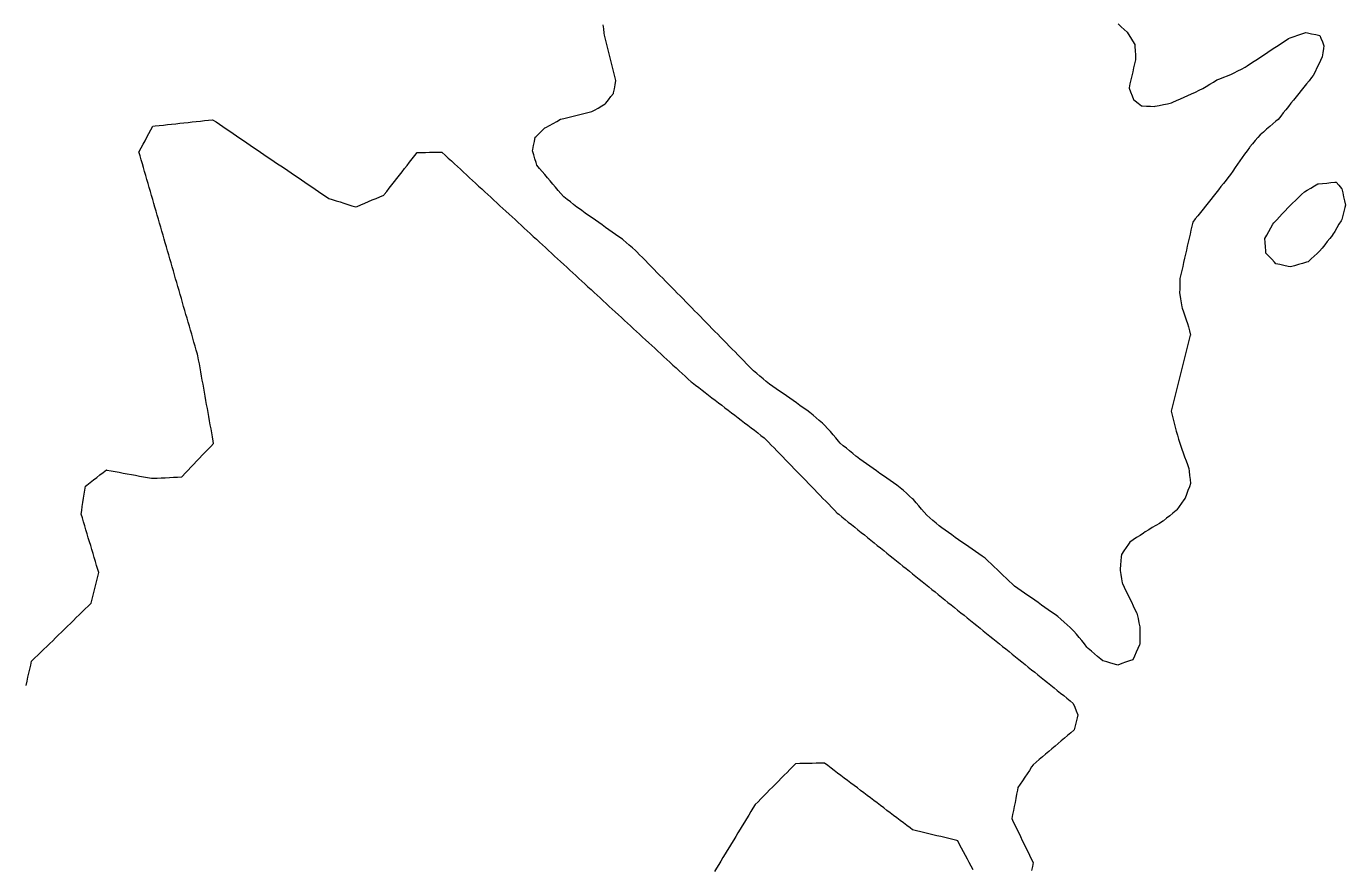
# Model space of a CAD drawing. Header units: millimetres. Extents: x 0 to 2762, y 6 to 2482.
# Drawn here: x 448.7 to 768.2, y 703.8 to 908.1 of the extents above; entities that cross this region are included whole.
import ezdxf

# ---------------------------------------------------------------- set-up
doc = ezdxf.new("R2010")
doc.units = ezdxf.units.MM
for name, color, linetype in [('ALL_HOLES', 1, 'Continuous'), ('ALL_ISLANDS', 7, 'Continuous'), ('OUTLINE_ISLAND_01', 7, 'Continuous'), ('OUTLINE_ISLAND_01_HOLE_116', 1, 'Continuous'), ('OUTLINE_ISLAND_01_HOLE_38', 1, 'Continuous')]:
    doc.layers.add(name, color=color, linetype=linetype)

msp = doc.modelspace()

# ---------------------------------------------------------------- linework, layer by layer
at = {"layer": 'ALL_HOLES'}
msp.add_lwpolyline([(713.1118, 908.7427), (713.8489, 908.067), (714.586, 907.3912), (715.3231, 906.7154), (715.5688, 906.3142), (716.0909, 905.4613), (716.613, 904.6084), (717.1351, 903.7556), (717.1656, 903.2505), (717.2257, 902.2523), (717.2857, 901.2542), (717.3458, 900.256), (717.299, 900.0476), (717.0797, 899.072), (716.8603, 898.0963), (716.641, 897.1207), (716.4216, 896.1451), (716.2023, 895.1694), (715.9829, 894.1938), (715.7636, 893.2181), (715.7657, 893.2126), (716.1286, 892.2808), (716.4916, 891.349), (716.8545, 890.4172), (717.1999, 890.1423), (717.9825, 889.5197), (718.765, 888.8971), (718.9423, 888.8893), (719.9413, 888.8454), (720.9404, 888.8014), (721.9394, 888.7574), (722.1064, 888.792), (723.0856, 888.9947), (724.0649, 889.1974), (725.0441, 889.4001), (726.0233, 889.6028), (726.3684, 889.7598), (727.2786, 890.1738), (728.1889, 890.5878), (729.0992, 891.0018), (730.0094, 891.4158), (730.9197, 891.8298), (731.83, 892.2439), (732.7402, 892.6579), (733.6505, 893.0719), (734.4682, 893.5767), (735.3191, 894.1021), (736.1699, 894.6274), (737.0208, 895.1528), (737.7408, 895.4359), (738.6715, 895.8018), (739.6021, 896.1677), (740.5327, 896.5337), (741.2227, 896.89), (742.1111, 897.3489), (742.9996, 897.8079), (743.8881, 898.2668), (744.3654, 898.5825), (745.1994, 899.1342), (746.0335, 899.6859), (746.8675, 900.2376), (747.7016, 900.7893), (748.5356, 901.341), (749.3697, 901.8926), (750.2037, 902.4443), (751.0378, 902.996), (751.8718, 903.5477), (752.7059, 904.0994), (753.5399, 904.6511), (754.374, 905.2028), (754.7784, 905.3463), (755.7209, 905.6806), (756.6633, 906.015), (757.6058, 906.3494), (758.5482, 906.6837), (759.0051, 906.581), (759.9808, 906.3617), (760.9564, 906.1424), (761.9321, 905.9231), (762.195, 905.292), (762.5795, 904.3689), (762.9641, 903.4457), (762.8589, 902.7566), (762.708, 901.768), (762.5571, 900.7795), (762.5501, 900.7649), (762.1158, 899.8642), (761.6814, 898.9635), (761.247, 898.0627), (760.8127, 897.162), (760.3783, 896.2613), (759.974, 895.7558), (759.3493, 894.975), (758.7246, 894.1941), (758.0999, 893.4132), (757.4752, 892.6323), (756.8505, 891.8515), (756.2258, 891.0706), (755.6012, 890.2897), (754.9765, 889.5088), (754.3518, 888.728), (753.7271, 887.9471), (753.1024, 887.1662), (752.4777, 886.3853), (751.853, 885.6045), (751.3302, 885.1558), (750.5713, 884.5046), (749.8125, 883.8534), (749.0536, 883.2021), (748.2947, 882.5509), (747.5358, 881.8997), (746.9483, 881.2187), (746.295, 880.4615), (745.6418, 879.7044), (744.9885, 878.9472), (744.8997, 878.8212), (744.3236, 878.0038), (743.7475, 877.1864), (743.1714, 876.369), (742.5953, 875.5517), (742.0192, 874.7343), (741.4431, 873.9169), (740.867, 873.0995), (740.2909, 872.2821), (739.7148, 871.4648), (739.2554, 870.8846), (738.6346, 870.1007), (738.0138, 869.3167), (737.3929, 868.5328), (736.7721, 867.7488), (736.1513, 866.9649), (735.5305, 866.1809), (734.9097, 865.3969), (734.2889, 864.613), (733.668, 863.829), (733.0472, 863.0451), (732.4264, 862.2611), (731.8056, 861.4772), (731.1848, 860.6932), (730.9698, 859.7467), (730.7483, 858.7715), (730.5269, 857.7964), (730.3054, 856.8212), (730.0839, 855.846), (729.8625, 854.8709), (729.641, 853.8957), (729.4195, 852.9205), (729.198, 851.9454), (728.9766, 850.9702), (728.7551, 849.995), (728.5336, 849.0199), (728.3122, 848.0447), (728.0907, 847.0695), (728.077, 846.5914), (728.0484, 845.5918), (728.0198, 844.5922), (727.9912, 843.5926), (728.061, 843.1575), (728.2195, 842.1701), (728.3779, 841.1828), (728.5364, 840.1954), (728.6348, 839.91), (728.9609, 838.9647), (729.287, 838.0193), (729.613, 837.074), (729.9391, 836.1286), (730.1374, 835.3107), (730.373, 834.3389), (730.6086, 833.367), (730.5946, 833.3109), (730.3515, 832.3409), (730.1084, 831.3709), (729.8653, 830.4009), (729.6222, 829.4309), (729.3792, 828.4608), (729.1361, 827.4908), (728.893, 826.5208), (728.6499, 825.5508), (728.4069, 824.5808), (728.1638, 823.6108), (727.9207, 822.6408), (727.6776, 821.6708), (727.4345, 820.7008), (727.1915, 819.7308), (726.9484, 818.7608), (726.7053, 817.7908), (726.4622, 816.8208), (726.2191, 815.8508), (725.9761, 814.8808), (726.2082, 813.9781), (726.4572, 813.0096), (726.7063, 812.0411), (726.9553, 811.0726), (727.2044, 810.1041), (727.4535, 809.1356), (727.7025, 808.1671), (727.8949, 807.6202), (728.2266, 806.6768), (728.5584, 805.7335), (728.8902, 804.7901), (729.2219, 803.8468), (729.5537, 802.9034), (729.8855, 801.96), (730.2172, 801.0167), (730.2945, 800.351), (730.4097, 799.3577), (730.525, 798.3643), (730.6402, 797.371), (730.3625, 796.6146), (730.0178, 795.6758), (729.6731, 794.7371), (729.3285, 793.7984), (729.0449, 793.4051), (728.4599, 792.594), (727.875, 791.7829), (727.2901, 790.9719), (727.1662, 790.8689), (726.3971, 790.2297), (725.6281, 789.5905), (724.859, 788.9513), (724.09, 788.3121), (723.957, 788.2328), (723.0981, 787.7206), (722.2393, 787.2084), (721.3804, 786.6963), (720.5215, 786.1841), (719.6626, 785.6719), (719.2405, 785.3878), (718.4109, 784.8294), (717.5813, 784.271), (716.7517, 783.7127), (715.9221, 783.1543), (715.6155, 782.7025), (715.0538, 781.8752), (714.4922, 781.0478), (713.9306, 780.2204), (713.8751, 779.6375), (713.7802, 778.642), (713.6854, 777.6465), (713.5906, 776.651), (713.6429, 776.2947), (713.7881, 775.3053), (713.9333, 774.3159), (714.0785, 773.3265), (714.1444, 773.1902), (714.5799, 772.29), (715.0153, 771.3898), (715.4507, 770.4895), (715.8862, 769.5893), (716.3216, 768.6891), (716.7571, 767.7889), (717.1925, 766.8887), (717.6279, 765.9885), (717.7137, 765.6162), (717.9382, 764.6417), (718.1628, 763.6673), (718.3873, 762.6928), (718.3878, 762.5015), (718.3906, 761.5015), (718.3933, 760.5015), (718.396, 759.5015), (718.3988, 758.5015), (718.3131, 758.3164), (717.8931, 757.4089), (717.473, 756.5014), (717.053, 755.5939), (716.633, 754.6864), (715.8699, 754.4139), (714.9281, 754.0776), (713.9864, 753.7413), (713.0446, 753.405), (712.2713, 753.6168), (711.3068, 753.881), (710.3423, 754.1451), (709.3778, 754.4092), (708.917, 754.7977), (708.1524, 755.4422), (707.3878, 756.0867), (706.6232, 756.7312), (705.8586, 757.3757), (705.5523, 757.756), (704.925, 758.5348), (704.2977, 759.3136), (703.6704, 760.0924), (703.0431, 760.8712), (702.4158, 761.65), (702.2366, 761.8118), (701.4943, 762.4819), (700.7521, 763.152), (700.0098, 763.8222), (699.2676, 764.4923), (698.5254, 765.1624), (697.8306, 765.6491), (697.0116, 766.2229), (696.1926, 766.7967), (695.3736, 767.3704), (694.5546, 767.9442), (693.7356, 768.518), (692.9166, 769.0917), (692.0975, 769.6655), (691.2785, 770.2393), (690.4595, 770.813), (689.6405, 771.3868), (688.8215, 771.9606), (688.0025, 772.5344), (687.4285, 773.0775), (686.7022, 773.7649), (685.9759, 774.4523), (685.2496, 775.1397), (684.5233, 775.827), (683.797, 776.5144), (683.0707, 777.2018), (682.3444, 777.8892), (681.6181, 778.5765), (680.8918, 779.2639), (680.2035, 779.7464), (679.3847, 780.3205), (678.5659, 780.8946), (677.7471, 781.4686), (676.9283, 782.0427), (676.1094, 782.6168), (675.2906, 783.1908), (674.4718, 783.7649), (673.653, 784.339), (672.8342, 784.913), (672.0154, 785.4871), (671.1966, 786.0612), (670.3778, 786.6352), (669.7867, 787.1373), (669.0245, 787.7847), (668.2623, 788.4321), (667.5002, 789.0795), (666.738, 789.7269), (666.1531, 790.4192), (665.5078, 791.1831), (664.8625, 791.947), (664.2171, 792.7109), (663.5718, 793.4748), (663.3257, 793.6945), (662.5798, 794.3605), (661.8338, 795.0265), (661.0878, 795.6925), (660.3419, 796.3585), (660.3244, 796.371), (659.5094, 796.9504), (658.6943, 797.5299), (657.8793, 798.1093), (657.0643, 798.6887), (656.2493, 799.2682), (655.4343, 799.8476), (654.6193, 800.4271), (653.8043, 801.0065), (652.9892, 801.5859), (652.1742, 802.1654), (651.3592, 802.7448), (650.5442, 803.3243), (649.7292, 803.9037), (649.62, 803.9947), (648.8516, 804.6347), (648.0833, 805.2747), (647.3149, 805.9147), (646.5465, 806.5547), (645.7782, 807.1947), (645.3603, 807.6813), (644.7089, 808.44), (644.0574, 809.1987), (643.4059, 809.9574), (642.7545, 810.716), (642.103, 811.4747), (641.4957, 812.0017), (640.7405, 812.6572), (639.9853, 813.3126), (639.23, 813.9681), (638.4748, 814.6236), (637.6842, 815.176), (636.8646, 815.7489), (636.0449, 816.3217), (635.2252, 816.8945), (634.4055, 817.4673), (633.5858, 818.0402), (632.7662, 818.613), (631.9465, 819.1858), (631.1268, 819.7586), (630.3071, 820.3314), (629.4874, 820.9043), (628.6678, 821.4771), (628.651, 821.491), (627.8807, 822.1287), (627.1104, 822.7663), (626.3401, 823.404), (625.5698, 824.0417), (624.7995, 824.6794), (624.5183, 824.9663), (623.8185, 825.6806), (623.1187, 826.3949), (622.4188, 827.1092), (621.719, 827.8235), (621.0191, 828.5378), (620.3193, 829.2521), (619.6195, 829.9664), (618.9196, 830.6807), (618.2198, 831.395), (617.5199, 832.1093), (616.8201, 832.8236), (616.1203, 833.5379), (615.4204, 834.2522), (614.7206, 834.9665), (614.0207, 835.6808), (613.3209, 836.3951), (612.6211, 837.1094), (611.9212, 837.8237), (611.2214, 838.538), (610.5215, 839.2523), (609.8217, 839.9666), (609.1219, 840.6809), (608.422, 841.3952), (607.7222, 842.1095), (607.0223, 842.8238), (606.3225, 843.5381), (605.6227, 844.2524), (604.9228, 844.9667), (604.223, 845.681), (603.5231, 846.3953), (602.8233, 847.1096), (602.1235, 847.8239), (601.4236, 848.5382), (600.7238, 849.2525), (600.0239, 849.9668), (599.3241, 850.6811), (598.6243, 851.3954), (597.9244, 852.1097), (597.2246, 852.824), (596.5247, 853.5383), (596.2073, 853.8157), (595.4544, 854.4738), (594.7014, 855.1318), (593.9484, 855.7899), (593.1955, 856.448), (593.0328, 856.5631), (592.2166, 857.1409), (591.4004, 857.7187), (590.5842, 858.2964), (589.768, 858.8742), (588.9518, 859.452), (588.1356, 860.0297), (587.3194, 860.6075), (586.5032, 861.1853), (585.687, 861.763), (584.8708, 862.3408), (584.0546, 862.9186), (583.2384, 863.4963), (582.4222, 864.0741), (582.0304, 864.3779), (581.2402, 864.9906), (580.4499, 865.6034), (579.6597, 866.2162), (578.8694, 866.829), (578.8135, 866.8946), (578.1653, 867.6561), (577.517, 868.4175), (576.8687, 869.1789), (576.2205, 869.9403), (575.5722, 870.7017), (574.924, 871.4631), (574.2757, 872.2246), (573.6274, 872.986), (572.9792, 873.7474), (572.3309, 874.5088), (572.146, 875.1262), (571.859, 876.0842), (571.5721, 877.0421), (571.2852, 878.0001), (571.3508, 878.3225), (571.5505, 879.3023), (571.7501, 880.2822), (571.9497, 881.2621), (572.1252, 881.4325), (572.8427, 882.1291), (573.5602, 882.8257), (574.2776, 883.5223), (574.5293, 883.6638), (575.4011, 884.1538), (576.2728, 884.6438), (577.1445, 885.1338), (578.0162, 885.6238), (578.8416, 885.8256), (579.8129, 886.0631), (580.7843, 886.3007), (581.7557, 886.5382), (582.7271, 886.7757), (583.6985, 887.0132), (584.6699, 887.2508), (585.6412, 887.4883), (586.3018, 887.8651), (587.1705, 888.3605), (588.0391, 888.856), (588.9077, 889.3514), (589.054, 889.5399), (589.6671, 890.3299), (590.2803, 891.1198), (590.8934, 891.9098), (590.9203, 892.0536), (591.1041, 893.0366), (591.2879, 894.0196), (591.4716, 895.0025), (591.3775, 895.3753), (591.1326, 896.3448), (590.8878, 897.3144), (590.6429, 898.284), (590.398, 899.2535), (590.1531, 900.2231), (589.9083, 901.1926), (589.6634, 902.1622), (589.4185, 903.1317), (589.1736, 904.1013), (588.9288, 905.0708), (588.6839, 906.0404), (588.6272, 906.5368), (588.5137, 907.5303), (588.4001, 908.5238)], dxfattribs=at)
msp.add_lwpolyline([(765.936, 870.4124), (766.5819, 869.649), (767.2279, 868.8856), (767.2609, 868.75), (767.4975, 867.7784), (767.734, 866.8068), (767.9706, 865.8352), (768.2072, 864.8636), (768.0403, 864.2247), (767.7876, 863.2572), (767.5349, 862.2897), (767.2821, 861.3221), (767.1152, 861.0419), (766.6034, 860.1828), (766.0916, 859.3237), (765.5798, 858.4646), (765.068, 857.6055), (765.0239, 857.5505), (764.3987, 856.77), (763.7734, 855.9896), (763.1481, 855.2092), (762.5229, 854.4288), (761.8976, 853.6484), (761.3475, 853.1494), (760.6068, 852.4775), (759.8661, 851.8057), (759.1255, 851.1338), (758.7005, 851.0065), (757.7425, 850.7195), (756.7846, 850.4325), (755.8267, 850.1455), (754.8687, 849.8585), (754.2539, 849.9954), (753.2778, 850.2127), (752.3017, 850.4299), (751.3256, 850.6472), (750.9924, 850.994), (750.2996, 851.7151), (749.6068, 852.4363), (748.914, 853.1574), (748.8685, 853.7533), (748.7924, 854.7504), (748.7162, 855.7474), (748.64, 856.7445), (749.0949, 857.5642), (749.5802, 858.4385), (750.0655, 859.3129), (750.5508, 860.1872), (750.8525, 860.518), (751.5263, 861.2569), (752.2001, 861.9958), (752.8739, 862.7347), (753.5477, 863.4736), (754.2215, 864.2125), (754.6283, 864.6056), (755.3474, 865.3005), (756.0665, 865.9955), (756.7855, 866.6904), (757.5046, 867.3853), (758.2237, 868.0802), (758.9037, 868.475), (759.7685, 868.9771), (760.6333, 869.4791), (761.4981, 869.9812), (761.6388, 869.9949), (762.6341, 870.0916), (763.6294, 870.1883), (764.6247, 870.285), (765.62, 870.3817)], close=True, dxfattribs=at)
at = {"layer": 'ALL_ISLANDS'}
for points in [[(448.6196, 748.4837), (448.843, 749.4585), (449.0663, 750.4332), (449.2897, 751.4079), (449.513, 752.3827), (449.7364, 753.3574), (449.9597, 754.3321), (450.0485, 754.4188), (450.7641, 755.1173), (451.4797, 755.8158), (452.1953, 756.5143), (452.9109, 757.2128), (453.6265, 757.9113), (454.3421, 758.6098), (455.0577, 759.3084), (455.7732, 760.0069), (456.4888, 760.7054), (457.2044, 761.4039), (457.92, 762.1024), (458.6356, 762.8009), (459.3512, 763.4994), (460.0668, 764.1979), (460.7824, 764.8965), (461.498, 765.595), (462.2136, 766.2935), (462.9292, 766.992), (463.6448, 767.6905), (464.3604, 768.389), (464.5226, 769.0332), (464.7668, 770.003), (465.011, 770.9727), (465.2551, 771.9424), (465.4993, 772.9122), (465.7435, 773.8819), (465.9876, 774.8516), (466.2318, 775.8214), (466.0002, 776.5884), (465.7111, 777.5457), (465.422, 778.503), (465.133, 779.4603), (464.8439, 780.4176), (464.5548, 781.3749), (464.2658, 782.3322), (463.9767, 783.2896), (463.6876, 784.2469), (463.3986, 785.2042), (463.1095, 786.1615), (462.8204, 787.1188), (462.5314, 788.0761), (462.2423, 789.0334), (461.9532, 789.9907), (462.0847, 790.842), (462.2373, 791.8303), (462.3899, 792.8186), (462.5425, 793.8068), (462.6951, 794.7951), (462.8477, 795.7834), (463.0003, 796.7717), (463.3329, 797.0262), (464.127, 797.6339), (464.9212, 798.2415), (465.7154, 798.8492), (466.5096, 799.4569), (467.3038, 800.0646), (468.0979, 800.6723), (468.2122, 800.6511), (469.1955, 800.4691), (470.1788, 800.2872), (471.1621, 800.1052), (472.1454, 799.9232), (473.1287, 799.7413), (474.112, 799.5593), (475.0953, 799.3773), (476.0786, 799.1954), (477.0619, 799.0134), (478.0452, 798.8314), (479.0285, 798.6494), (479.3272, 798.6634), (480.3261, 798.7099), (481.3251, 798.7564), (482.324, 798.8029), (483.3229, 798.8495), (484.3218, 798.896), (485.3207, 798.9425), (486.3196, 798.9891), (486.4645, 799.1416), (487.1532, 799.8667), (487.8418, 800.5918), (488.5305, 801.3169), (489.2192, 802.0419), (489.9078, 802.767), (490.5965, 803.4921), (491.2851, 804.2172), (491.9738, 804.9423), (492.6624, 805.6674), (493.3511, 806.3925), (494.0398, 807.1175), (493.938, 807.6855), (493.7616, 808.6698), (493.5852, 809.6542), (493.4088, 810.6385), (493.2324, 811.6228), (493.056, 812.6071), (492.8796, 813.5914), (492.7032, 814.5757), (492.5268, 815.5601), (492.3504, 816.5444), (492.174, 817.5287), (491.9976, 818.513), (491.8212, 819.4973), (491.6448, 820.4817), (491.4684, 821.466), (491.292, 822.4503), (491.1156, 823.4346), (490.9392, 824.4189), (490.7628, 825.4033), (490.5864, 826.3876), (490.4101, 827.3719), (490.2337, 828.3562), (490.1161, 828.7625), (489.8382, 829.7232), (489.5603, 830.6838), (489.2824, 831.6444), (489.0046, 832.605), (488.7267, 833.5656), (488.4488, 834.5262), (488.1709, 835.4868), (487.893, 836.4475), (487.6151, 837.4081), (487.3372, 838.3687), (487.0593, 839.3293), (486.7814, 840.2899), (486.5035, 841.2505), (486.2257, 842.2111), (485.9478, 843.1717), (485.6699, 844.1324), (485.392, 845.093), (485.1141, 846.0536), (484.8362, 847.0142), (484.5583, 847.9748), (484.2804, 848.9354), (484.0025, 849.896), (483.7247, 850.8566), (483.4468, 851.8173), (483.1689, 852.7779), (482.891, 853.7385), (482.6131, 854.6991), (482.3352, 855.6597), (482.0573, 856.6203), (481.7794, 857.5809), (481.5015, 858.5415), (481.2236, 859.5022), (480.9458, 860.4628), (480.6679, 861.4234), (480.39, 862.384), (480.1121, 863.3446), (479.8342, 864.3052), (479.5563, 865.2658), (479.2784, 866.2265), (479.0005, 867.1871), (478.7226, 868.1477), (478.4447, 869.1083), (478.1669, 870.0689), (477.889, 871.0295), (477.6111, 871.9901), (477.3332, 872.9507), (477.0553, 873.9114), (476.7774, 874.872), (476.4995, 875.8326), (476.2216, 876.7932), (475.9437, 877.7538), (475.9795, 877.8192), (476.459, 878.6968), (476.9384, 879.5743), (477.4179, 880.4519), (477.8974, 881.3294), (478.3769, 882.207), (478.8564, 883.0845), (479.3359, 883.9621), (479.8864, 884.0216), (480.8806, 884.1292), (481.8748, 884.2367), (482.869, 884.3443), (483.8632, 884.4518), (484.8574, 884.5593), (485.8516, 884.6669), (486.8458, 884.7744), (487.84, 884.882), (488.8342, 884.9895), (489.8284, 885.097), (490.8226, 885.2046), (491.8168, 885.3121), (492.811, 885.4196), (493.8052, 885.5272), (494.6146, 884.9784), (495.4423, 884.4173), (496.27, 883.8561), (497.0977, 883.295), (497.9255, 882.7338), (498.7532, 882.1727), (499.5809, 881.6115), (500.4086, 881.0503), (501.2363, 880.4892), (502.064, 879.928), (502.8917, 879.3669), (503.7194, 878.8057), (504.5471, 878.2446), (505.3749, 877.6834), (506.2026, 877.1223), (507.0303, 876.5611), (507.858, 876), (508.6857, 875.4388), (509.5134, 874.8776), (510.3411, 874.3165), (511.1688, 873.7553), (511.9965, 873.1942), (512.8243, 872.633), (513.652, 872.0719), (514.4797, 871.5107), (515.3074, 870.9496), (516.1351, 870.3884), (516.9628, 869.8273), (517.7905, 869.2661), (518.6182, 868.7049), (519.4459, 868.1438), (520.2737, 867.5826), (521.1014, 867.0215), (521.9291, 866.4603), (522.7482, 866.2019), (523.7018, 865.901), (524.6555, 865.6001), (525.6091, 865.2992), (526.5628, 864.9983), (527.5165, 864.6974), (528.4701, 864.3965), (528.7826, 864.5278), (529.7044, 864.9154), (530.6262, 865.303), (531.5481, 865.6905), (532.4699, 866.0781), (533.3918, 866.4657), (534.3136, 866.8533), (535.2354, 867.2408), (535.3492, 867.386), (535.9658, 868.1732), (536.5825, 868.9605), (537.1992, 869.7477), (537.8159, 870.5349), (538.4325, 871.3221), (539.0492, 872.1093), (539.6659, 872.8966), (540.2826, 873.6838), (540.8992, 874.471), (541.5159, 875.2582), (542.1326, 876.0454), (542.7493, 876.8326), (543.3659, 877.6199), (544.3467, 877.622), (545.3467, 877.6242), (546.3467, 877.6264), (547.3466, 877.6286), (548.3466, 877.6308), (549.3466, 877.633), (549.407, 877.5774), (550.1424, 876.8998), (550.8778, 876.2221), (551.6132, 875.5445), (552.3486, 874.8669), (553.084, 874.1893), (553.8194, 873.5116), (554.5548, 872.834), (555.2903, 872.1564), (556.0257, 871.4787), (556.7611, 870.8011), (557.4965, 870.1235), (558.2319, 869.4459), (558.9673, 868.7682), (559.7027, 868.0906), (560.4381, 867.413), (561.1735, 866.7353), (561.9089, 866.0577), (562.6443, 865.3801), (563.3797, 864.7025), (564.1151, 864.0248), (564.8505, 863.3472), (565.5859, 862.6696), (566.3213, 861.9919), (567.0567, 861.3143), (567.7921, 860.6367), (568.5275, 859.9591), (569.2629, 859.2814), (569.9983, 858.6038), (570.7338, 857.9262), (571.4692, 857.2485), (572.2046, 856.5709), (572.94, 855.8933), (573.6754, 855.2157), (574.4108, 854.538), (575.1462, 853.8604), (575.8816, 853.1828), (576.617, 852.5051), (577.3524, 851.8275), (578.0878, 851.1499), (578.8232, 850.4723), (579.5586, 849.7946), (580.294, 849.117), (581.0294, 848.4394), (581.7648, 847.7617), (582.5002, 847.0841), (583.2356, 846.4065), (583.971, 845.7289), (584.7064, 845.0512), (585.4418, 844.3736), (586.1772, 843.696), (586.9127, 843.0183), (587.6481, 842.3407), (588.3835, 841.6631), (589.1189, 840.9855), (589.8543, 840.3078), (590.5897, 839.6302), (591.3251, 838.9526), (592.0605, 838.275), (592.7959, 837.5973), (593.5313, 836.9197), (594.2667, 836.2421), (595.0021, 835.5644), (595.7375, 834.8868), (596.4729, 834.2092), (597.2083, 833.5316), (597.9437, 832.8539), (598.6791, 832.1763), (599.4145, 831.4987), (600.1499, 830.821), (600.8853, 830.1434), (601.6207, 829.4658), (602.3561, 828.7882), (603.0916, 828.1105), (603.827, 827.4329), (604.5624, 826.7553), (605.2978, 826.0776), (606.0332, 825.4), (606.7686, 824.7224), (607.504, 824.0448), (608.2394, 823.3671), (608.9748, 822.6895), (609.7102, 822.0119), (609.9437, 821.8329), (610.7374, 821.2246), (611.531, 820.6163), (612.3247, 820.0079), (613.1184, 819.3996), (613.9121, 818.7913), (614.7058, 818.1829), (615.4995, 817.5746), (616.2931, 816.9663), (617.0868, 816.3579), (617.8805, 815.7496), (618.6742, 815.1413), (619.4679, 814.5329), (620.2615, 813.9246), (621.0552, 813.3163), (621.8489, 812.7079), (622.6426, 812.0996), (623.4363, 811.4913), (624.23, 810.8829), (625.0236, 810.2746), (625.8173, 809.6663), (626.611, 809.0579), (627.4047, 808.4496), (627.6963, 808.1489), (628.3925, 807.4311), (629.0886, 806.7132), (629.7848, 805.9953), (630.481, 805.2774), (631.1771, 804.5596), (631.8733, 803.8417), (632.5695, 803.1238), (633.2657, 802.4059), (633.9618, 801.6881), (634.658, 800.9702), (635.3542, 800.2523), (636.0504, 799.5344), (636.7465, 798.8166), (637.4427, 798.0987), (638.1389, 797.3808), (638.835, 796.6629), (639.5312, 795.9451), (640.2274, 795.2272), (640.9236, 794.5093), (641.6197, 793.7914), (642.3159, 793.0736), (643.0121, 792.3557), (643.7083, 791.6378), (644.4044, 790.92), (645.1006, 790.2021), (645.4295, 789.9369), (646.208, 789.3092), (646.9864, 788.6815), (647.7649, 788.0538), (648.5434, 787.4261), (649.3218, 786.7984), (650.1003, 786.1707), (650.8787, 785.543), (651.6572, 784.9153), (652.4357, 784.2876), (653.2141, 783.6599), (653.9926, 783.0322), (654.7711, 782.4045), (655.5495, 781.7769), (656.328, 781.1492), (657.1064, 780.5215), (657.8849, 779.8938), (658.6634, 779.2661), (659.4418, 778.6384), (660.2203, 778.0107), (660.9987, 777.383), (661.7772, 776.7553), (662.5557, 776.1276), (663.3341, 775.4999), (664.1126, 774.8722), (664.891, 774.2445), (665.6695, 773.6168), (666.448, 772.9892), (667.2264, 772.3615), (668.0049, 771.7338), (668.7834, 771.1061), (669.5618, 770.4784), (670.3403, 769.8507), (671.1187, 769.223), (671.8972, 768.5953), (672.6757, 767.9676), (673.4541, 767.3399), (674.2326, 766.7122), (675.011, 766.0845), (675.7895, 765.4568), (676.568, 764.8291), (677.3464, 764.2015), (678.1249, 763.5738), (678.9033, 762.9461), (679.6818, 762.3184), (680.4603, 761.6907), (681.2387, 761.063), (682.0172, 760.4353), (682.7957, 759.8076), (683.5741, 759.1799), (684.3526, 758.5522), (685.131, 757.9245), (685.9095, 757.2968), (686.688, 756.6691), (687.4664, 756.0414), (688.2449, 755.4138), (689.0233, 754.7861), (689.8018, 754.1584), (690.5803, 753.5307), (691.3587, 752.903), (692.1372, 752.2753), (692.9156, 751.6476), (693.6941, 751.0199), (694.4726, 750.3922), (695.251, 749.7645), (696.0295, 749.1368), (696.808, 748.5091), (697.5864, 747.8814), (698.3649, 747.2538), (699.1433, 746.6261), (699.9218, 745.9984), (700.7003, 745.3707), (701.4787, 744.743), (702.2572, 744.1153), (702.6142, 743.2071), (702.9801, 742.2765), (703.346, 741.3458), (703.1804, 740.6545), (702.9476, 739.682), (702.7147, 738.7095), (702.4818, 737.737), (702.3934, 737.6617), (701.6319, 737.0135), (700.8704, 736.3653), (700.109, 735.7171), (699.3475, 735.0689), (698.586, 734.4207), (697.8245, 733.7725), (697.0631, 733.1243), (696.3016, 732.4761), (695.5401, 731.8279), (694.7786, 731.1798), (694.0172, 730.5316), (693.2557, 729.8834), (692.4942, 729.2352), (692.1578, 728.7253), (691.6071, 727.8906), (691.0563, 727.0559), (690.5056, 726.2213), (689.9549, 725.3866), (689.4041, 724.5519), (688.8534, 723.7172), (688.723, 723.0622), (688.5277, 722.0814), (688.3325, 721.1007), (688.1372, 720.1199), (687.942, 719.1392), (687.7467, 718.1584), (687.5514, 717.1777), (687.3562, 716.1969), (687.7254, 715.4318), (688.16, 714.5312), (688.5946, 713.6305), (689.0292, 712.7299), (689.4638, 711.8293), (689.8984, 710.9287), (690.333, 710.028), (690.7676, 709.1274), (691.2022, 708.2268), (691.6368, 707.3262), (692.0714, 706.4256), (692.506, 705.5249), (692.3306, 704.6054), (692.1432, 703.6231)], [(677.9908, 703.7587), (677.5233, 704.6427), (677.0558, 705.5267), (676.5883, 706.4107), (676.1208, 707.2947), (675.6533, 708.1787), (675.1858, 709.0627), (674.7183, 709.9467), (674.2508, 710.8307), (674.0304, 710.8842), (673.0587, 711.1203), (672.087, 711.3563), (671.1152, 711.5924), (670.1435, 711.8284), (669.1718, 712.0645), (668.2, 712.3005), (667.2283, 712.5366), (666.2565, 712.7727), (665.2848, 713.0087), (664.3131, 713.2448), (663.3413, 713.4808), (662.7097, 713.9589), (661.9124, 714.5625), (661.1151, 715.1661), (660.3178, 715.7696), (659.5205, 716.3732), (658.7232, 716.9768), (657.9258, 717.5803), (657.1285, 718.1839), (656.3312, 718.7875), (655.5339, 719.391), (654.7366, 719.9946), (653.9393, 720.5982), (653.142, 721.2017), (652.3446, 721.8053), (651.5473, 722.4089), (650.75, 723.0124), (649.9527, 723.616), (649.1554, 724.2195), (648.3581, 724.8231), (647.5608, 725.4267), (646.7634, 726.0302), (645.9661, 726.6338), (645.1688, 727.2374), (644.3715, 727.8409), (643.5742, 728.4445), (642.7769, 729.0481), (641.9796, 729.6516), (640.9852, 729.6284), (639.9854, 729.6051), (638.9857, 729.5817), (637.986, 729.5584), (636.9862, 729.5351), (635.9865, 729.5117), (634.9868, 729.4884), (634.33, 728.8246), (633.6266, 728.1138), (632.9232, 727.403), (632.2198, 726.6922), (631.5164, 725.9814), (630.813, 725.2706), (630.1096, 724.5598), (629.4062, 723.849), (628.7028, 723.1382), (627.9994, 722.4274), (627.296, 721.7166), (626.5926, 721.0058), (625.8893, 720.295), (625.1859, 719.5842), (624.6723, 718.7385), (624.1533, 717.8837), (623.6342, 717.029), (623.1152, 716.1742), (622.5961, 715.3195), (622.0771, 714.4647), (621.558, 713.61), (621.039, 712.7552), (620.52, 711.9005), (620.0009, 711.0457), (619.4819, 710.191), (618.9628, 709.3362), (618.4438, 708.4815), (617.9248, 707.6267), (617.4057, 706.772), (616.8867, 705.9172), (616.3676, 705.0625), (615.8486, 704.2077), (615.3296, 703.353)]]:
    msp.add_lwpolyline(points, dxfattribs=at)
at = {"layer": 'OUTLINE_ISLAND_01'}
for points in [[(448.6196, 748.4837), (448.843, 749.4585), (449.0663, 750.4332), (449.2897, 751.4079), (449.513, 752.3827), (449.7364, 753.3574), (449.9597, 754.3321), (450.0485, 754.4188), (450.7641, 755.1173), (451.4797, 755.8158), (452.1953, 756.5143), (452.9109, 757.2128), (453.6265, 757.9113), (454.3421, 758.6098), (455.0577, 759.3084), (455.7732, 760.0069), (456.4888, 760.7054), (457.2044, 761.4039), (457.92, 762.1024), (458.6356, 762.8009), (459.3512, 763.4994), (460.0668, 764.1979), (460.7824, 764.8965), (461.498, 765.595), (462.2136, 766.2935), (462.9292, 766.992), (463.6448, 767.6905), (464.3604, 768.389), (464.5226, 769.0332), (464.7668, 770.003), (465.011, 770.9727), (465.2551, 771.9424), (465.4993, 772.9122), (465.7435, 773.8819), (465.9876, 774.8516), (466.2318, 775.8214), (466.0002, 776.5884), (465.7111, 777.5457), (465.422, 778.503), (465.133, 779.4603), (464.8439, 780.4176), (464.5548, 781.3749), (464.2658, 782.3322), (463.9767, 783.2896), (463.6876, 784.2469), (463.3986, 785.2042), (463.1095, 786.1615), (462.8204, 787.1188), (462.5314, 788.0761), (462.2423, 789.0334), (461.9532, 789.9907), (462.0847, 790.842), (462.2373, 791.8303), (462.3899, 792.8186), (462.5425, 793.8068), (462.6951, 794.7951), (462.8477, 795.7834), (463.0003, 796.7717), (463.3329, 797.0262), (464.127, 797.6339), (464.9212, 798.2415), (465.7154, 798.8492), (466.5096, 799.4569), (467.3038, 800.0646), (468.0979, 800.6723), (468.2122, 800.6511), (469.1955, 800.4691), (470.1788, 800.2872), (471.1621, 800.1052), (472.1454, 799.9232), (473.1287, 799.7413), (474.112, 799.5593), (475.0953, 799.3773), (476.0786, 799.1954), (477.0619, 799.0134), (478.0452, 798.8314), (479.0285, 798.6494), (479.3272, 798.6634), (480.3261, 798.7099), (481.3251, 798.7564), (482.324, 798.8029), (483.3229, 798.8495), (484.3218, 798.896), (485.3207, 798.9425), (486.3196, 798.9891), (486.4645, 799.1416), (487.1532, 799.8667), (487.8418, 800.5918), (488.5305, 801.3169), (489.2192, 802.0419), (489.9078, 802.767), (490.5965, 803.4921), (491.2851, 804.2172), (491.9738, 804.9423), (492.6624, 805.6674), (493.3511, 806.3925), (494.0398, 807.1175), (493.938, 807.6855), (493.7616, 808.6698), (493.5852, 809.6542), (493.4088, 810.6385), (493.2324, 811.6228), (493.056, 812.6071), (492.8796, 813.5914), (492.7032, 814.5757), (492.5268, 815.5601), (492.3504, 816.5444), (492.174, 817.5287), (491.9976, 818.513), (491.8212, 819.4973), (491.6448, 820.4817), (491.4684, 821.466), (491.292, 822.4503), (491.1156, 823.4346), (490.9392, 824.4189), (490.7628, 825.4033), (490.5864, 826.3876), (490.4101, 827.3719), (490.2337, 828.3562), (490.1161, 828.7625), (489.8382, 829.7232), (489.5603, 830.6838), (489.2824, 831.6444), (489.0046, 832.605), (488.7267, 833.5656), (488.4488, 834.5262), (488.1709, 835.4868), (487.893, 836.4475), (487.6151, 837.4081), (487.3372, 838.3687), (487.0593, 839.3293), (486.7814, 840.2899), (486.5035, 841.2505), (486.2257, 842.2111), (485.9478, 843.1717), (485.6699, 844.1324), (485.392, 845.093), (485.1141, 846.0536), (484.8362, 847.0142), (484.5583, 847.9748), (484.2804, 848.9354), (484.0025, 849.896), (483.7247, 850.8566), (483.4468, 851.8173), (483.1689, 852.7779), (482.891, 853.7385), (482.6131, 854.6991), (482.3352, 855.6597), (482.0573, 856.6203), (481.7794, 857.5809), (481.5015, 858.5415), (481.2236, 859.5022), (480.9458, 860.4628), (480.6679, 861.4234), (480.39, 862.384), (480.1121, 863.3446), (479.8342, 864.3052), (479.5563, 865.2658), (479.2784, 866.2265), (479.0005, 867.1871), (478.7226, 868.1477), (478.4447, 869.1083), (478.1669, 870.0689), (477.889, 871.0295), (477.6111, 871.9901), (477.3332, 872.9507), (477.0553, 873.9114), (476.7774, 874.872), (476.4995, 875.8326), (476.2216, 876.7932), (475.9437, 877.7538), (475.9795, 877.8192), (476.459, 878.6968), (476.9384, 879.5743), (477.4179, 880.4519), (477.8974, 881.3294), (478.3769, 882.207), (478.8564, 883.0845), (479.3359, 883.9621), (479.8864, 884.0216), (480.8806, 884.1292), (481.8748, 884.2367), (482.869, 884.3443), (483.8632, 884.4518), (484.8574, 884.5593), (485.8516, 884.6669), (486.8458, 884.7744), (487.84, 884.882), (488.8342, 884.9895), (489.8284, 885.097), (490.8226, 885.2046), (491.8168, 885.3121), (492.811, 885.4196), (493.8052, 885.5272), (494.6146, 884.9784), (495.4423, 884.4173), (496.27, 883.8561), (497.0977, 883.295), (497.9255, 882.7338), (498.7532, 882.1727), (499.5809, 881.6115), (500.4086, 881.0503), (501.2363, 880.4892), (502.064, 879.928), (502.8917, 879.3669), (503.7194, 878.8057), (504.5471, 878.2446), (505.3749, 877.6834), (506.2026, 877.1223), (507.0303, 876.5611), (507.858, 876), (508.6857, 875.4388), (509.5134, 874.8776), (510.3411, 874.3165), (511.1688, 873.7553), (511.9965, 873.1942), (512.8243, 872.633), (513.652, 872.0719), (514.4797, 871.5107), (515.3074, 870.9496), (516.1351, 870.3884), (516.9628, 869.8273), (517.7905, 869.2661), (518.6182, 868.7049), (519.4459, 868.1438), (520.2737, 867.5826), (521.1014, 867.0215), (521.9291, 866.4603), (522.7482, 866.2019), (523.7018, 865.901), (524.6555, 865.6001), (525.6091, 865.2992), (526.5628, 864.9983), (527.5165, 864.6974), (528.4701, 864.3965), (528.7826, 864.5278), (529.7044, 864.9154), (530.6262, 865.303), (531.5481, 865.6905), (532.4699, 866.0781), (533.3918, 866.4657), (534.3136, 866.8533), (535.2354, 867.2408), (535.3492, 867.386), (535.9658, 868.1732), (536.5825, 868.9605), (537.1992, 869.7477), (537.8159, 870.5349), (538.4325, 871.3221), (539.0492, 872.1093), (539.6659, 872.8966), (540.2826, 873.6838), (540.8992, 874.471), (541.5159, 875.2582), (542.1326, 876.0454), (542.7493, 876.8326), (543.3659, 877.6199), (544.3467, 877.622), (545.3467, 877.6242), (546.3467, 877.6264), (547.3466, 877.6286), (548.3466, 877.6308), (549.3466, 877.633), (549.407, 877.5774), (550.1424, 876.8998), (550.8778, 876.2221), (551.6132, 875.5445), (552.3486, 874.8669), (553.084, 874.1893), (553.8194, 873.5116), (554.5548, 872.834), (555.2903, 872.1564), (556.0257, 871.4787), (556.7611, 870.8011), (557.4965, 870.1235), (558.2319, 869.4459), (558.9673, 868.7682), (559.7027, 868.0906), (560.4381, 867.413), (561.1735, 866.7353), (561.9089, 866.0577), (562.6443, 865.3801), (563.3797, 864.7025), (564.1151, 864.0248), (564.8505, 863.3472), (565.5859, 862.6696), (566.3213, 861.9919), (567.0567, 861.3143), (567.7921, 860.6367), (568.5275, 859.9591), (569.2629, 859.2814), (569.9983, 858.6038), (570.7338, 857.9262), (571.4692, 857.2485), (572.2046, 856.5709), (572.94, 855.8933), (573.6754, 855.2157), (574.4108, 854.538), (575.1462, 853.8604), (575.8816, 853.1828), (576.617, 852.5051), (577.3524, 851.8275), (578.0878, 851.1499), (578.8232, 850.4723), (579.5586, 849.7946), (580.294, 849.117), (581.0294, 848.4394), (581.7648, 847.7617), (582.5002, 847.0841), (583.2356, 846.4065), (583.971, 845.7289), (584.7064, 845.0512), (585.4418, 844.3736), (586.1772, 843.696), (586.9127, 843.0183), (587.6481, 842.3407), (588.3835, 841.6631), (589.1189, 840.9855), (589.8543, 840.3078), (590.5897, 839.6302), (591.3251, 838.9526), (592.0605, 838.275), (592.7959, 837.5973), (593.5313, 836.9197), (594.2667, 836.2421), (595.0021, 835.5644), (595.7375, 834.8868), (596.4729, 834.2092), (597.2083, 833.5316), (597.9437, 832.8539), (598.6791, 832.1763), (599.4145, 831.4987), (600.1499, 830.821), (600.8853, 830.1434), (601.6207, 829.4658), (602.3561, 828.7882), (603.0916, 828.1105), (603.827, 827.4329), (604.5624, 826.7553), (605.2978, 826.0776), (606.0332, 825.4), (606.7686, 824.7224), (607.504, 824.0448), (608.2394, 823.3671), (608.9748, 822.6895), (609.7102, 822.0119), (609.9437, 821.8329), (610.7374, 821.2246), (611.531, 820.6163), (612.3247, 820.0079), (613.1184, 819.3996), (613.9121, 818.7913), (614.7058, 818.1829), (615.4995, 817.5746), (616.2931, 816.9663), (617.0868, 816.3579), (617.8805, 815.7496), (618.6742, 815.1413), (619.4679, 814.5329), (620.2615, 813.9246), (621.0552, 813.3163), (621.8489, 812.7079), (622.6426, 812.0996), (623.4363, 811.4913), (624.23, 810.8829), (625.0236, 810.2746), (625.8173, 809.6663), (626.611, 809.0579), (627.4047, 808.4496), (627.6963, 808.1489), (628.3925, 807.4311), (629.0886, 806.7132), (629.7848, 805.9953), (630.481, 805.2774), (631.1771, 804.5596), (631.8733, 803.8417), (632.5695, 803.1238), (633.2657, 802.4059), (633.9618, 801.6881), (634.658, 800.9702), (635.3542, 800.2523), (636.0504, 799.5344), (636.7465, 798.8166), (637.4427, 798.0987), (638.1389, 797.3808), (638.835, 796.6629), (639.5312, 795.9451), (640.2274, 795.2272), (640.9236, 794.5093), (641.6197, 793.7914), (642.3159, 793.0736), (643.0121, 792.3557), (643.7083, 791.6378), (644.4044, 790.92), (645.1006, 790.2021), (645.4295, 789.9369), (646.208, 789.3092), (646.9864, 788.6815), (647.7649, 788.0538), (648.5434, 787.4261), (649.3218, 786.7984), (650.1003, 786.1707), (650.8787, 785.543), (651.6572, 784.9153), (652.4357, 784.2876), (653.2141, 783.6599), (653.9926, 783.0322), (654.7711, 782.4045), (655.5495, 781.7769), (656.328, 781.1492), (657.1064, 780.5215), (657.8849, 779.8938), (658.6634, 779.2661), (659.4418, 778.6384), (660.2203, 778.0107), (660.9987, 777.383), (661.7772, 776.7553), (662.5557, 776.1276), (663.3341, 775.4999), (664.1126, 774.8722), (664.891, 774.2445), (665.6695, 773.6168), (666.448, 772.9892), (667.2264, 772.3615), (668.0049, 771.7338), (668.7834, 771.1061), (669.5618, 770.4784), (670.3403, 769.8507), (671.1187, 769.223), (671.8972, 768.5953), (672.6757, 767.9676), (673.4541, 767.3399), (674.2326, 766.7122), (675.011, 766.0845), (675.7895, 765.4568), (676.568, 764.8291), (677.3464, 764.2015), (678.1249, 763.5738), (678.9033, 762.9461), (679.6818, 762.3184), (680.4603, 761.6907), (681.2387, 761.063), (682.0172, 760.4353), (682.7957, 759.8076), (683.5741, 759.1799), (684.3526, 758.5522), (685.131, 757.9245), (685.9095, 757.2968), (686.688, 756.6691), (687.4664, 756.0414), (688.2449, 755.4138), (689.0233, 754.7861), (689.8018, 754.1584), (690.5803, 753.5307), (691.3587, 752.903), (692.1372, 752.2753), (692.9156, 751.6476), (693.6941, 751.0199), (694.4726, 750.3922), (695.251, 749.7645), (696.0295, 749.1368), (696.808, 748.5091), (697.5864, 747.8814), (698.3649, 747.2538), (699.1433, 746.6261), (699.9218, 745.9984), (700.7003, 745.3707), (701.4787, 744.743), (702.2572, 744.1153), (702.6142, 743.2071), (702.9801, 742.2765), (703.346, 741.3458), (703.1804, 740.6545), (702.9476, 739.682), (702.7147, 738.7095), (702.4818, 737.737), (702.3934, 737.6617), (701.6319, 737.0135), (700.8704, 736.3653), (700.109, 735.7171), (699.3475, 735.0689), (698.586, 734.4207), (697.8245, 733.7725), (697.0631, 733.1243), (696.3016, 732.4761), (695.5401, 731.8279), (694.7786, 731.1798), (694.0172, 730.5316), (693.2557, 729.8834), (692.4942, 729.2352), (692.1578, 728.7253), (691.6071, 727.8906), (691.0563, 727.0559), (690.5056, 726.2213), (689.9549, 725.3866), (689.4041, 724.5519), (688.8534, 723.7172), (688.723, 723.0622), (688.5277, 722.0814), (688.3325, 721.1007), (688.1372, 720.1199), (687.942, 719.1392), (687.7467, 718.1584), (687.5514, 717.1777), (687.3562, 716.1969), (687.7254, 715.4318), (688.16, 714.5312), (688.5946, 713.6305), (689.0292, 712.7299), (689.4638, 711.8293), (689.8984, 710.9287), (690.333, 710.028), (690.7676, 709.1274), (691.2022, 708.2268), (691.6368, 707.3262), (692.0714, 706.4256), (692.506, 705.5249), (692.3306, 704.6054), (692.1432, 703.6231)], [(677.9908, 703.7587), (677.5233, 704.6427), (677.0558, 705.5267), (676.5883, 706.4107), (676.1208, 707.2947), (675.6533, 708.1787), (675.1858, 709.0627), (674.7183, 709.9467), (674.2508, 710.8307), (674.0304, 710.8842), (673.0587, 711.1203), (672.087, 711.3563), (671.1152, 711.5924), (670.1435, 711.8284), (669.1718, 712.0645), (668.2, 712.3005), (667.2283, 712.5366), (666.2565, 712.7727), (665.2848, 713.0087), (664.3131, 713.2448), (663.3413, 713.4808), (662.7097, 713.9589), (661.9124, 714.5625), (661.1151, 715.1661), (660.3178, 715.7696), (659.5205, 716.3732), (658.7232, 716.9768), (657.9258, 717.5803), (657.1285, 718.1839), (656.3312, 718.7875), (655.5339, 719.391), (654.7366, 719.9946), (653.9393, 720.5982), (653.142, 721.2017), (652.3446, 721.8053), (651.5473, 722.4089), (650.75, 723.0124), (649.9527, 723.616), (649.1554, 724.2195), (648.3581, 724.8231), (647.5608, 725.4267), (646.7634, 726.0302), (645.9661, 726.6338), (645.1688, 727.2374), (644.3715, 727.8409), (643.5742, 728.4445), (642.7769, 729.0481), (641.9796, 729.6516), (640.9852, 729.6284), (639.9854, 729.6051), (638.9857, 729.5817), (637.986, 729.5584), (636.9862, 729.5351), (635.9865, 729.5117), (634.9868, 729.4884), (634.33, 728.8246), (633.6266, 728.1138), (632.9232, 727.403), (632.2198, 726.6922), (631.5164, 725.9814), (630.813, 725.2706), (630.1096, 724.5598), (629.4062, 723.849), (628.7028, 723.1382), (627.9994, 722.4274), (627.296, 721.7166), (626.5926, 721.0058), (625.8893, 720.295), (625.1859, 719.5842), (624.6723, 718.7385), (624.1533, 717.8837), (623.6342, 717.029), (623.1152, 716.1742), (622.5961, 715.3195), (622.0771, 714.4647), (621.558, 713.61), (621.039, 712.7552), (620.52, 711.9005), (620.0009, 711.0457), (619.4819, 710.191), (618.9628, 709.3362), (618.4438, 708.4815), (617.9248, 707.6267), (617.4057, 706.772), (616.8867, 705.9172), (616.3676, 705.0625), (615.8486, 704.2077), (615.3296, 703.353)]]:
    msp.add_lwpolyline(points, dxfattribs=at)
at = {"layer": 'OUTLINE_ISLAND_01_HOLE_116'}
msp.add_lwpolyline([(713.1118, 908.7427), (713.8489, 908.067), (714.586, 907.3912), (715.3231, 906.7154), (715.5688, 906.3142), (716.0909, 905.4613), (716.613, 904.6084), (717.1351, 903.7556), (717.1656, 903.2505), (717.2257, 902.2523), (717.2857, 901.2542), (717.3458, 900.256), (717.299, 900.0476), (717.0797, 899.072), (716.8603, 898.0963), (716.641, 897.1207), (716.4216, 896.1451), (716.2023, 895.1694), (715.9829, 894.1938), (715.7636, 893.2181), (715.7657, 893.2126), (716.1286, 892.2808), (716.4916, 891.349), (716.8545, 890.4172), (717.1999, 890.1423), (717.9825, 889.5197), (718.765, 888.8971), (718.9423, 888.8893), (719.9413, 888.8454), (720.9404, 888.8014), (721.9394, 888.7574), (722.1064, 888.792), (723.0856, 888.9947), (724.0649, 889.1974), (725.0441, 889.4001), (726.0233, 889.6028), (726.3684, 889.7598), (727.2786, 890.1738), (728.1889, 890.5878), (729.0992, 891.0018), (730.0094, 891.4158), (730.9197, 891.8298), (731.83, 892.2439), (732.7402, 892.6579), (733.6505, 893.0719), (734.4682, 893.5767), (735.3191, 894.1021), (736.1699, 894.6274), (737.0208, 895.1528), (737.7408, 895.4359), (738.6715, 895.8018), (739.6021, 896.1677), (740.5327, 896.5337), (741.2227, 896.89), (742.1111, 897.3489), (742.9996, 897.8079), (743.8881, 898.2668), (744.3654, 898.5825), (745.1994, 899.1342), (746.0335, 899.6859), (746.8675, 900.2376), (747.7016, 900.7893), (748.5356, 901.341), (749.3697, 901.8926), (750.2037, 902.4443), (751.0378, 902.996), (751.8718, 903.5477), (752.7059, 904.0994), (753.5399, 904.6511), (754.374, 905.2028), (754.7784, 905.3463), (755.7209, 905.6806), (756.6633, 906.015), (757.6058, 906.3494), (758.5482, 906.6837), (759.0051, 906.581), (759.9808, 906.3617), (760.9564, 906.1424), (761.9321, 905.9231), (762.195, 905.292), (762.5795, 904.3689), (762.9641, 903.4457), (762.8589, 902.7566), (762.708, 901.768), (762.5571, 900.7795), (762.5501, 900.7649), (762.1158, 899.8642), (761.6814, 898.9635), (761.247, 898.0627), (760.8127, 897.162), (760.3783, 896.2613), (759.974, 895.7558), (759.3493, 894.975), (758.7246, 894.1941), (758.0999, 893.4132), (757.4752, 892.6323), (756.8505, 891.8515), (756.2258, 891.0706), (755.6012, 890.2897), (754.9765, 889.5088), (754.3518, 888.728), (753.7271, 887.9471), (753.1024, 887.1662), (752.4777, 886.3853), (751.853, 885.6045), (751.3302, 885.1558), (750.5713, 884.5046), (749.8125, 883.8534), (749.0536, 883.2021), (748.2947, 882.5509), (747.5358, 881.8997), (746.9483, 881.2187), (746.295, 880.4615), (745.6418, 879.7044), (744.9885, 878.9472), (744.8997, 878.8212), (744.3236, 878.0038), (743.7475, 877.1864), (743.1714, 876.369), (742.5953, 875.5517), (742.0192, 874.7343), (741.4431, 873.9169), (740.867, 873.0995), (740.2909, 872.2821), (739.7148, 871.4648), (739.2554, 870.8846), (738.6346, 870.1007), (738.0138, 869.3167), (737.3929, 868.5328), (736.7721, 867.7488), (736.1513, 866.9649), (735.5305, 866.1809), (734.9097, 865.3969), (734.2889, 864.613), (733.668, 863.829), (733.0472, 863.0451), (732.4264, 862.2611), (731.8056, 861.4772), (731.1848, 860.6932), (730.9698, 859.7467), (730.7483, 858.7715), (730.5269, 857.7964), (730.3054, 856.8212), (730.0839, 855.846), (729.8625, 854.8709), (729.641, 853.8957), (729.4195, 852.9205), (729.198, 851.9454), (728.9766, 850.9702), (728.7551, 849.995), (728.5336, 849.0199), (728.3122, 848.0447), (728.0907, 847.0695), (728.077, 846.5914), (728.0484, 845.5918), (728.0198, 844.5922), (727.9912, 843.5926), (728.061, 843.1575), (728.2195, 842.1701), (728.3779, 841.1828), (728.5364, 840.1954), (728.6348, 839.91), (728.9609, 838.9647), (729.287, 838.0193), (729.613, 837.074), (729.9391, 836.1286), (730.1374, 835.3107), (730.373, 834.3389), (730.6086, 833.367), (730.5946, 833.3109), (730.3515, 832.3409), (730.1084, 831.3709), (729.8653, 830.4009), (729.6222, 829.4309), (729.3792, 828.4608), (729.1361, 827.4908), (728.893, 826.5208), (728.6499, 825.5508), (728.4069, 824.5808), (728.1638, 823.6108), (727.9207, 822.6408), (727.6776, 821.6708), (727.4345, 820.7008), (727.1915, 819.7308), (726.9484, 818.7608), (726.7053, 817.7908), (726.4622, 816.8208), (726.2191, 815.8508), (725.9761, 814.8808), (726.2082, 813.9781), (726.4572, 813.0096), (726.7063, 812.0411), (726.9553, 811.0726), (727.2044, 810.1041), (727.4535, 809.1356), (727.7025, 808.1671), (727.8949, 807.6202), (728.2266, 806.6768), (728.5584, 805.7335), (728.8902, 804.7901), (729.2219, 803.8468), (729.5537, 802.9034), (729.8855, 801.96), (730.2172, 801.0167), (730.2945, 800.351), (730.4097, 799.3577), (730.525, 798.3643), (730.6402, 797.371), (730.3625, 796.6146), (730.0178, 795.6758), (729.6731, 794.7371), (729.3285, 793.7984), (729.0449, 793.4051), (728.4599, 792.594), (727.875, 791.7829), (727.2901, 790.9719), (727.1662, 790.8689), (726.3971, 790.2297), (725.6281, 789.5905), (724.859, 788.9513), (724.09, 788.3121), (723.957, 788.2328), (723.0981, 787.7206), (722.2393, 787.2084), (721.3804, 786.6963), (720.5215, 786.1841), (719.6626, 785.6719), (719.2405, 785.3878), (718.4109, 784.8294), (717.5813, 784.271), (716.7517, 783.7127), (715.9221, 783.1543), (715.6155, 782.7025), (715.0538, 781.8752), (714.4922, 781.0478), (713.9306, 780.2204), (713.8751, 779.6375), (713.7802, 778.642), (713.6854, 777.6465), (713.5906, 776.651), (713.6429, 776.2947), (713.7881, 775.3053), (713.9333, 774.3159), (714.0785, 773.3265), (714.1444, 773.1902), (714.5799, 772.29), (715.0153, 771.3898), (715.4507, 770.4895), (715.8862, 769.5893), (716.3216, 768.6891), (716.7571, 767.7889), (717.1925, 766.8887), (717.6279, 765.9885), (717.7137, 765.6162), (717.9382, 764.6417), (718.1628, 763.6673), (718.3873, 762.6928), (718.3878, 762.5015), (718.3906, 761.5015), (718.3933, 760.5015), (718.396, 759.5015), (718.3988, 758.5015), (718.3131, 758.3164), (717.8931, 757.4089), (717.473, 756.5014), (717.053, 755.5939), (716.633, 754.6864), (715.8699, 754.4139), (714.9281, 754.0776), (713.9864, 753.7413), (713.0446, 753.405), (712.2713, 753.6168), (711.3068, 753.881), (710.3423, 754.1451), (709.3778, 754.4092), (708.917, 754.7977), (708.1524, 755.4422), (707.3878, 756.0867), (706.6232, 756.7312), (705.8586, 757.3757), (705.5523, 757.756), (704.925, 758.5348), (704.2977, 759.3136), (703.6704, 760.0924), (703.0431, 760.8712), (702.4158, 761.65), (702.2366, 761.8118), (701.4943, 762.4819), (700.7521, 763.152), (700.0098, 763.8222), (699.2676, 764.4923), (698.5254, 765.1624), (697.8306, 765.6491), (697.0116, 766.2229), (696.1926, 766.7967), (695.3736, 767.3704), (694.5546, 767.9442), (693.7356, 768.518), (692.9166, 769.0917), (692.0975, 769.6655), (691.2785, 770.2393), (690.4595, 770.813), (689.6405, 771.3868), (688.8215, 771.9606), (688.0025, 772.5344), (687.4285, 773.0775), (686.7022, 773.7649), (685.9759, 774.4523), (685.2496, 775.1397), (684.5233, 775.827), (683.797, 776.5144), (683.0707, 777.2018), (682.3444, 777.8892), (681.6181, 778.5765), (680.8918, 779.2639), (680.2035, 779.7464), (679.3847, 780.3205), (678.5659, 780.8946), (677.7471, 781.4686), (676.9283, 782.0427), (676.1094, 782.6168), (675.2906, 783.1908), (674.4718, 783.7649), (673.653, 784.339), (672.8342, 784.913), (672.0154, 785.4871), (671.1966, 786.0612), (670.3778, 786.6352), (669.7867, 787.1373), (669.0245, 787.7847), (668.2623, 788.4321), (667.5002, 789.0795), (666.738, 789.7269), (666.1531, 790.4192), (665.5078, 791.1831), (664.8625, 791.947), (664.2171, 792.7109), (663.5718, 793.4748), (663.3257, 793.6945), (662.5798, 794.3605), (661.8338, 795.0265), (661.0878, 795.6925), (660.3419, 796.3585), (660.3244, 796.371), (659.5094, 796.9504), (658.6943, 797.5299), (657.8793, 798.1093), (657.0643, 798.6887), (656.2493, 799.2682), (655.4343, 799.8476), (654.6193, 800.4271), (653.8043, 801.0065), (652.9892, 801.5859), (652.1742, 802.1654), (651.3592, 802.7448), (650.5442, 803.3243), (649.7292, 803.9037), (649.62, 803.9947), (648.8516, 804.6347), (648.0833, 805.2747), (647.3149, 805.9147), (646.5465, 806.5547), (645.7782, 807.1947), (645.3603, 807.6813), (644.7089, 808.44), (644.0574, 809.1987), (643.4059, 809.9574), (642.7545, 810.716), (642.103, 811.4747), (641.4957, 812.0017), (640.7405, 812.6572), (639.9853, 813.3126), (639.23, 813.9681), (638.4748, 814.6236), (637.6842, 815.176), (636.8646, 815.7489), (636.0449, 816.3217), (635.2252, 816.8945), (634.4055, 817.4673), (633.5858, 818.0402), (632.7662, 818.613), (631.9465, 819.1858), (631.1268, 819.7586), (630.3071, 820.3314), (629.4874, 820.9043), (628.6678, 821.4771), (628.651, 821.491), (627.8807, 822.1287), (627.1104, 822.7663), (626.3401, 823.404), (625.5698, 824.0417), (624.7995, 824.6794), (624.5183, 824.9663), (623.8185, 825.6806), (623.1187, 826.3949), (622.4188, 827.1092), (621.719, 827.8235), (621.0191, 828.5378), (620.3193, 829.2521), (619.6195, 829.9664), (618.9196, 830.6807), (618.2198, 831.395), (617.5199, 832.1093), (616.8201, 832.8236), (616.1203, 833.5379), (615.4204, 834.2522), (614.7206, 834.9665), (614.0207, 835.6808), (613.3209, 836.3951), (612.6211, 837.1094), (611.9212, 837.8237), (611.2214, 838.538), (610.5215, 839.2523), (609.8217, 839.9666), (609.1219, 840.6809), (608.422, 841.3952), (607.7222, 842.1095), (607.0223, 842.8238), (606.3225, 843.5381), (605.6227, 844.2524), (604.9228, 844.9667), (604.223, 845.681), (603.5231, 846.3953), (602.8233, 847.1096), (602.1235, 847.8239), (601.4236, 848.5382), (600.7238, 849.2525), (600.0239, 849.9668), (599.3241, 850.6811), (598.6243, 851.3954), (597.9244, 852.1097), (597.2246, 852.824), (596.5247, 853.5383), (596.2073, 853.8157), (595.4544, 854.4738), (594.7014, 855.1318), (593.9484, 855.7899), (593.1955, 856.448), (593.0328, 856.5631), (592.2166, 857.1409), (591.4004, 857.7187), (590.5842, 858.2964), (589.768, 858.8742), (588.9518, 859.452), (588.1356, 860.0297), (587.3194, 860.6075), (586.5032, 861.1853), (585.687, 861.763), (584.8708, 862.3408), (584.0546, 862.9186), (583.2384, 863.4963), (582.4222, 864.0741), (582.0304, 864.3779), (581.2402, 864.9906), (580.4499, 865.6034), (579.6597, 866.2162), (578.8694, 866.829), (578.8135, 866.8946), (578.1653, 867.6561), (577.517, 868.4175), (576.8687, 869.1789), (576.2205, 869.9403), (575.5722, 870.7017), (574.924, 871.4631), (574.2757, 872.2246), (573.6274, 872.986), (572.9792, 873.7474), (572.3309, 874.5088), (572.146, 875.1262), (571.859, 876.0842), (571.5721, 877.0421), (571.2852, 878.0001), (571.3508, 878.3225), (571.5505, 879.3023), (571.7501, 880.2822), (571.9497, 881.2621), (572.1252, 881.4325), (572.8427, 882.1291), (573.5602, 882.8257), (574.2776, 883.5223), (574.5293, 883.6638), (575.4011, 884.1538), (576.2728, 884.6438), (577.1445, 885.1338), (578.0162, 885.6238), (578.8416, 885.8256), (579.8129, 886.0631), (580.7843, 886.3007), (581.7557, 886.5382), (582.7271, 886.7757), (583.6985, 887.0132), (584.6699, 887.2508), (585.6412, 887.4883), (586.3018, 887.8651), (587.1705, 888.3605), (588.0391, 888.856), (588.9077, 889.3514), (589.054, 889.5399), (589.6671, 890.3299), (590.2803, 891.1198), (590.8934, 891.9098), (590.9203, 892.0536), (591.1041, 893.0366), (591.2879, 894.0196), (591.4716, 895.0025), (591.3775, 895.3753), (591.1326, 896.3448), (590.8878, 897.3144), (590.6429, 898.284), (590.398, 899.2535), (590.1531, 900.2231), (589.9083, 901.1926), (589.6634, 902.1622), (589.4185, 903.1317), (589.1736, 904.1013), (588.9288, 905.0708), (588.6839, 906.0404), (588.6272, 906.5368), (588.5137, 907.5303), (588.4001, 908.5238)], dxfattribs=at)
at = {"layer": 'OUTLINE_ISLAND_01_HOLE_38'}
msp.add_lwpolyline([(765.936, 870.4124), (766.5819, 869.649), (767.2279, 868.8856), (767.2609, 868.75), (767.4975, 867.7784), (767.734, 866.8068), (767.9706, 865.8352), (768.2072, 864.8636), (768.0403, 864.2247), (767.7876, 863.2572), (767.5349, 862.2897), (767.2821, 861.3221), (767.1152, 861.0419), (766.6034, 860.1828), (766.0916, 859.3237), (765.5798, 858.4646), (765.068, 857.6055), (765.0239, 857.5505), (764.3987, 856.77), (763.7734, 855.9896), (763.1481, 855.2092), (762.5229, 854.4288), (761.8976, 853.6484), (761.3475, 853.1494), (760.6068, 852.4775), (759.8661, 851.8057), (759.1255, 851.1338), (758.7005, 851.0065), (757.7425, 850.7195), (756.7846, 850.4325), (755.8267, 850.1455), (754.8687, 849.8585), (754.2539, 849.9954), (753.2778, 850.2127), (752.3017, 850.4299), (751.3256, 850.6472), (750.9924, 850.994), (750.2996, 851.7151), (749.6068, 852.4363), (748.914, 853.1574), (748.8685, 853.7533), (748.7924, 854.7504), (748.7162, 855.7474), (748.64, 856.7445), (749.0949, 857.5642), (749.5802, 858.4385), (750.0655, 859.3129), (750.5508, 860.1872), (750.8525, 860.518), (751.5263, 861.2569), (752.2001, 861.9958), (752.8739, 862.7347), (753.5477, 863.4736), (754.2215, 864.2125), (754.6283, 864.6056), (755.3474, 865.3005), (756.0665, 865.9955), (756.7855, 866.6904), (757.5046, 867.3853), (758.2237, 868.0802), (758.9037, 868.475), (759.7685, 868.9771), (760.6333, 869.4791), (761.4981, 869.9812), (761.6388, 869.9949), (762.6341, 870.0916), (763.6294, 870.1883), (764.6247, 870.285), (765.62, 870.3817)], close=True, dxfattribs=at)

doc.saveas('drawing.dxf')
